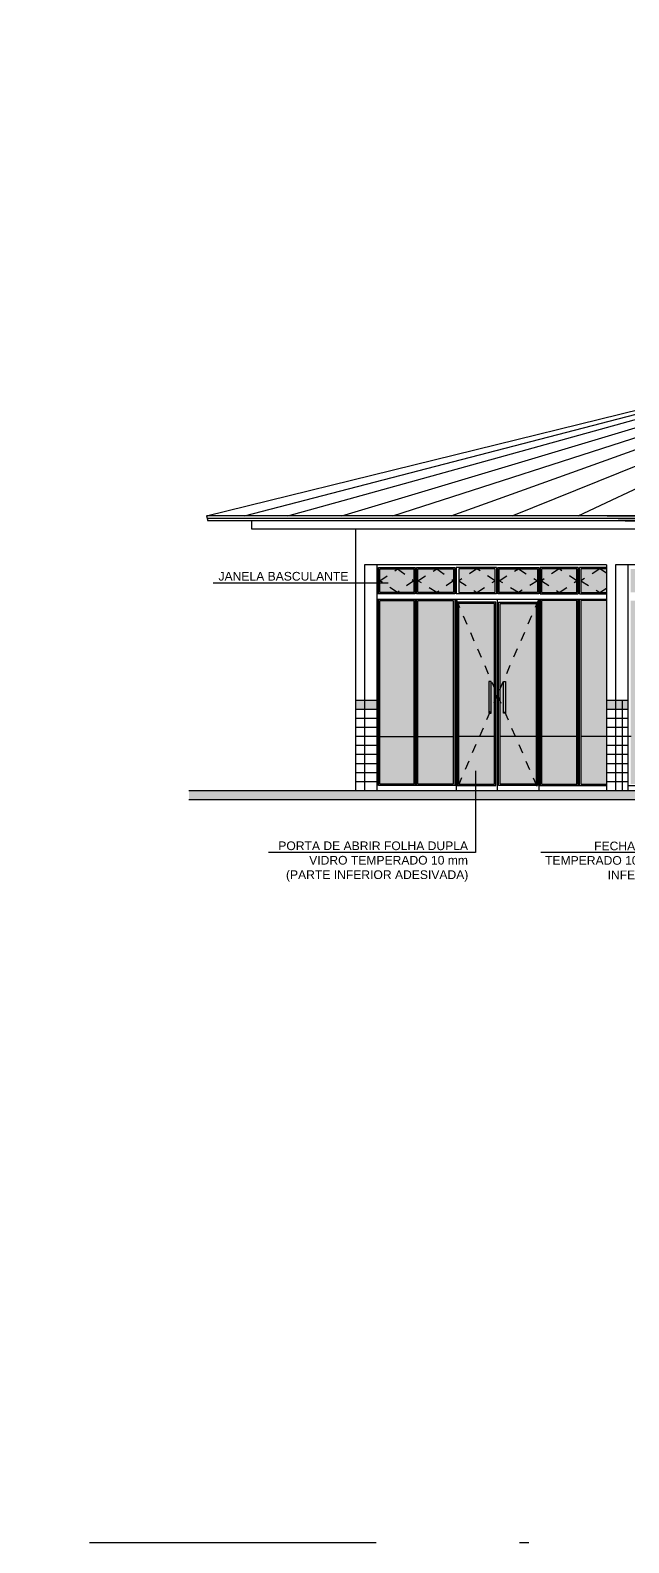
# Model space of a CAD drawing. Extents: x 299 to 462, y 54 to 131.
# Drawn here: x 329.03 to 335.65, y 53.85 to 70.59 of the extents above; entities that cross this region are included whole.
import ezdxf

# ---------------------------------------------------------------- set-up
doc = ezdxf.new("R2010")
doc.units = 0
doc.header["$LTSCALE"] = 0.005
doc.linetypes.add('DASHDOT', pattern=[25.4, 12.7, -6.35, 0, -6.35])
doc.linetypes.add('HIDDEN2', pattern=[0.1875, 0.125, -0.0625])
doc.layers.get('0').update_dxf_attribs({"linetype": 'CONTINUOUS'})
for name, color, linetype in [('01', 1, 'CONTINUOUS'), ('0_HATCH', 1, 'CONTINUOUS'), ('A-01', 1, 'CONTINUOUS'), ('A-ALV', 6, 'CONTINUOUS'), ('A-CHAO', 8, 'CONTINUOUS'), ('ARQ-ALV-VISTA2', 2, 'CONTINUOUS'), ('ARQ-CTA-1_075', 1, 'CONTINUOUS'), ('ARQ-ESQ-VISTA2', 1, 'CONTINUOUS'), ('ARQ-HTC', 9, 'CONTINUOUS'), ('ARQ-SMB-1_100', 1, 'CONTINUOUS'), ('ARQ-TXT-1_075', 2, 'CONTINUOUS')]:
    doc.layers.add(name, color=color, linetype=linetype)
doc.styles.add('ESC-50-A20', font='arial.ttf', dxfattribs={"height": 0.1})
doc.styles.add('FNDE Texto Cota 0025', font='verdana.ttf', dxfattribs={"height": 0.04})
doc.dimstyles.new('FNDE 1-0025', dxfattribs={"dimscale": 5, "dimtxt": 0.04, "dimasz": 0.0035, "dimexe": 0.15, "dimexo": 0.15, "dimgap": 0.0025, "dimtad": 1, "dimzin": 1, "dimdsep": 46, "dimtxsty": 'FNDE Texto Cota 0025', "dimblk": 'tic', "dimcen": 0.015, "dimdle": 0.15, "dimse1": 1, "dimse2": 1, "dimclrd": 251, "dimclre": 251, "dimclrt": 256, "dimaunit": 1, "dimadec": 3, "dimazin": 0, "dimtfac": 1, "dimtix": 1, "dimtmove": 2, "dimatfit": 3, "dimfxl": 0.15, "dimtvp": 1, "dimtolj": 1, "dimtzin": 0, "dimarcsym": 0})

# ---------------------------------------------------------------- blocks, each defined once
blk = doc.blocks.new('tic')
at = {"color": 251}
for p, q in [((-1, 0), (1, 0)), ((0, -1), (0, 1))]:
    blk.add_line(p, q, dxfattribs=at)
blk.add_line((-0.6, -0.6), (0.6, 0.6))

msp = doc.modelspace()

# ---------------------------------------------------------------- hatches: boundary and pattern name
at = {"layer": '0_HATCH'}
h = msp.add_hatch(color=160, dxfattribs=at)
h.paths.add_polyline_path([(332.728, 63.17), (332.801, 63.17), (332.801, 63.07), (332.728, 63.07)])
h.paths.add_polyline_path([(332.628, 63.17), (332.728, 63.17), (332.728, 63.07), (332.628, 63.07)])
h.paths.add_polyline_path([(332.867, 63.17), (332.867, 63.07), (332.801, 63.07), (332.801, 63.17)])
h = msp.add_hatch(color=160, dxfattribs=at)
h.paths.add_polyline_path([(335.508, 63.17), (335.581, 63.17), (335.581, 63.07), (335.508, 63.07)])
h.paths.add_polyline_path([(335.408, 63.17), (335.508, 63.17), (335.508, 63.07), (335.408, 63.07)])
h.paths.add_polyline_path([(335.646, 63.17), (335.646, 63.07), (335.581, 63.07), (335.581, 63.17)])
at = {"layer": 'A-ALV'}
h = msp.add_hatch(color=256, dxfattribs=at)
h.dxf.hatch_style = 1
h.set_gradient(color1=(214, 214, 214), color2=(214, 214, 214), tint=1)
h.paths.add_polyline_path([(349.677, 62.17), (344.245, 62.17), (344.179, 62.168), (344.179, 62.17), (337.052, 62.17), (337.051, 62.169), (337.04, 62.17), (330.783, 62.17), (330.783, 62.07), (349.677, 62.07)])
at = {"layer": 'ARQ-CTA-1_075', "ltscale": 0.1}
h = msp.add_hatch(color=256, dxfattribs=at)
h.dxf.hatch_style = 1
h.set_gradient(color1=(91, 91, 91), one_color=1, tint=1, name='CYLINDER')
h.paths.add_polyline_path([(334.105, 63.379), (334.13, 63.379), (334.13, 63.369), (334.105, 63.339)])
h.paths.add_polyline_path([(334.105, 63.339), (334.13, 63.369), (334.13, 63.093), (334.105, 63.122)])
h.paths.add_polyline_path([(334.105, 63.122), (334.13, 63.093), (334.13, 63.029), (334.105, 63.029)])
h = msp.add_hatch(color=256, dxfattribs=at)
h.dxf.hatch_style = 1
h.set_gradient(color1=(91, 91, 91), one_color=1, tint=1, name='CYLINDER')
h.paths.add_polyline_path([(334.265, 63.379), (334.29, 63.379), (334.29, 63.369), (334.265, 63.339)])
h.paths.add_polyline_path([(334.265, 63.339), (334.29, 63.369), (334.29, 63.093), (334.265, 63.122)])
h.paths.add_polyline_path([(334.265, 63.122), (334.29, 63.093), (334.29, 63.029), (334.265, 63.029)])
at = {"layer": 'ARQ-HTC'}
h = msp.add_hatch(color=7, dxfattribs=at)
h.set_gradient(color1=(235, 235, 255), color2=(163, 184, 184), rotation=45, name='INVCYLINDER')
h.paths.add_polyline_path([(333.319, 64.275), (333.711, 64.275), (333.711, 62.77), (333.319, 62.77)])
h.paths.add_polyline_path([(333.769, 64.241), (334.168, 64.241), (334.168, 62.77), (333.769, 62.77)])
h.paths.add_polyline_path([(334.105, 63.029), (334.13, 63.029), (334.13, 63.379), (334.105, 63.379)], flags=16)
h.paths.add_polyline_path([(334.228, 64.241), (334.627, 64.241), (334.627, 62.77), (334.228, 62.77)])
h.paths.add_polyline_path([(334.29, 63.029), (334.29, 63.379), (334.265, 63.379), (334.265, 63.029)], flags=16)
h.paths.add_polyline_path([(334.686, 64.275), (335.079, 64.275), (335.079, 62.77), (334.686, 62.77)])
h.paths.add_polyline_path([(335.124, 64.275), (335.408, 64.275), (335.408, 62.77), (335.124, 62.77)])
h.paths.add_polyline_path([(335.676, 64.275), (336.18, 64.275), (336.18, 62.77), (335.676, 62.77)])
h.paths.add_polyline_path([(336.266, 64.275), (337.305, 64.275), (337.305, 62.77), (336.266, 62.77)])
h.paths.add_polyline_path([(336.786, 64.625), (337.305, 64.625), (337.305, 64.495)])
h.paths.add_polyline_path([(337.305, 64.495), (337.305, 64.365), (336.786, 64.365)])
h.paths.add_polyline_path([(336.786, 64.625), (337.305, 64.495), (336.786, 64.365), (336.266, 64.495)])
h.paths.add_polyline_path([(336.266, 64.625), (336.786, 64.625), (336.266, 64.495)])
h.paths.add_polyline_path([(336.266, 64.495), (336.786, 64.365), (336.266, 64.365)])
h.paths.add_polyline_path([(335.928, 64.625), (336.18, 64.625), (336.18, 64.495)])
h.paths.add_polyline_path([(336.18, 64.495), (336.18, 64.365), (335.928, 64.365)])
h.paths.add_polyline_path([(335.676, 64.495), (335.928, 64.625), (336.18, 64.495), (335.928, 64.365)])
h.paths.add_polyline_path([(335.676, 64.625), (335.928, 64.625), (335.676, 64.495)])
h.paths.add_polyline_path([(335.676, 64.495), (335.928, 64.365), (335.676, 64.365)])
h.paths.add_polyline_path([(335.333, 64.625), (335.408, 64.625), (335.408, 64.578)], flags=17)
h.paths.add_polyline_path([(335.408, 64.411), (335.408, 64.365), (335.333, 64.365)], flags=17)
h.paths.add_polyline_path([(335.124, 64.495), (335.333, 64.625), (335.408, 64.578), (335.408, 64.411), (335.333, 64.365)])
h.paths.add_polyline_path([(335.124, 64.625), (335.333, 64.625), (335.124, 64.495)], flags=17)
h.paths.add_polyline_path([(335.124, 64.495), (335.333, 64.365), (335.124, 64.365)])
h.paths.add_polyline_path([(334.883, 64.625), (335.079, 64.625), (335.079, 64.495)])
h.paths.add_polyline_path([(335.079, 64.495), (335.079, 64.365), (334.883, 64.365)])
h.paths.add_polyline_path([(334.883, 64.625), (335.079, 64.495), (334.883, 64.365), (334.686, 64.495)])
h.paths.add_polyline_path([(334.686, 64.625), (334.883, 64.625), (334.686, 64.495)], flags=17)
h.paths.add_polyline_path([(334.686, 64.495), (334.883, 64.365), (334.686, 64.365)])
h.paths.add_polyline_path([(334.431, 64.625), (334.642, 64.625), (334.642, 64.495)])
h.paths.add_polyline_path([(334.642, 64.495), (334.642, 64.365), (334.431, 64.365)])
h.paths.add_polyline_path([(334.22, 64.495), (334.431, 64.625), (334.642, 64.495), (334.431, 64.365)])
h.paths.add_polyline_path([(334.22, 64.625), (334.431, 64.625), (334.22, 64.495)])
h.paths.add_polyline_path([(334.22, 64.495), (334.431, 64.365), (334.22, 64.365)])
h.paths.add_polyline_path([(333.973, 64.625), (334.175, 64.625), (334.175, 64.495)])
h.paths.add_polyline_path([(334.175, 64.495), (334.175, 64.365), (333.973, 64.365)])
h.paths.add_polyline_path([(333.973, 64.625), (334.175, 64.495), (333.973, 64.365), (333.771, 64.495)])
h.paths.add_polyline_path([(333.771, 64.625), (333.973, 64.625), (333.771, 64.495)], flags=17)
h.paths.add_polyline_path([(333.771, 64.495), (333.973, 64.365), (333.771, 64.365)])
h.paths.add_polyline_path([(333.53, 64.625), (333.711, 64.625), (333.712, 64.495)], flags=17)
h.paths.add_polyline_path([(333.319, 64.495), (333.53, 64.625), (333.712, 64.495), (333.53, 64.365)])
h.paths.add_polyline_path([(333.319, 64.625), (333.53, 64.625), (333.319, 64.495)])
h.paths.add_polyline_path([(333.712, 64.495), (333.711, 64.365), (333.53, 64.365)], flags=17)
h.paths.add_polyline_path([(333.319, 64.495), (333.53, 64.365), (333.319, 64.365)])
h.paths.add_polyline_path([(333.093, 64.625), (333.274, 64.625), (333.274, 64.495)])
h.paths.add_polyline_path([(333.274, 64.495), (333.274, 64.365), (333.093, 64.365)])
h.paths.add_polyline_path([(333.093, 64.625), (333.274, 64.495), (333.093, 64.365), (332.896, 64.495)])
h.paths.add_polyline_path([(332.896, 64.625), (333.093, 64.625), (332.896, 64.495)])
h.paths.add_polyline_path([(332.896, 64.495), (333.093, 64.365), (332.896, 64.365)])
h.paths.add_polyline_path([(333.274, 64.275), (333.274, 62.77), (332.896, 62.77), (332.896, 64.275)])
at = {"layer": 'ARQ-HTC', "ltscale": 0.1}
h = msp.add_hatch(color=256, dxfattribs=at)
h.paths.add_polyline_path([(336.266, 62.77), (337.305, 62.77), (337.305, 62.245), (336.266, 62.245)])
h.paths.add_polyline_path([(335.676, 62.77), (336.18, 62.77), (336.18, 62.245), (335.676, 62.245)])
h.paths.add_polyline_path([(335.124, 62.77), (335.408, 62.77), (335.408, 62.245), (335.124, 62.245)])
h.paths.add_polyline_path([(334.686, 62.77), (335.079, 62.77), (335.079, 62.245), (334.686, 62.245)])
h.paths.add_polyline_path([(334.228, 62.77), (334.627, 62.77), (334.627, 62.245), (334.228, 62.245)])
h.paths.add_polyline_path([(333.769, 62.77), (334.168, 62.77), (334.168, 62.245), (333.769, 62.245)])
h.paths.add_polyline_path([(333.319, 62.77), (333.711, 62.77), (333.711, 62.245), (333.319, 62.245)])
h.paths.add_polyline_path([(332.896, 62.77), (333.274, 62.77), (333.274, 62.245), (332.896, 62.245)])

# ---------------------------------------------------------------- linework, layer by layer
at = {"linetype": 'DASHDOT', "ltscale": 50}
msp.add_lwpolyline([(298.951, 131.153), (461.858, 131.153), (461.858, 53.85), (298.951, 53.85)], close=True, dxfattribs=at)
at = {"layer": '01', "color": 251}
for p, q in [((332.867, 63.17), (332.628, 63.17)), ((335.646, 63.17), (335.408, 63.17)), ((335.581, 63.17), (335.581, 62.17)), ((332.867, 63.07), (332.628, 63.07)), ((332.867, 62.97), (332.628, 62.97)), ((335.646, 63.07), (335.408, 63.07)), ((335.646, 62.97), (335.408, 62.97)), ((332.867, 62.87), (332.628, 62.87)), ((332.867, 62.77), (332.628, 62.77)), ((335.646, 62.87), (335.408, 62.87)), ((335.681, 62.77), (335.408, 62.77)), ((332.867, 62.67), (332.628, 62.67)), ((335.646, 62.67), (335.408, 62.67)), ((332.867, 62.57), (332.628, 62.57)), ((332.867, 62.47), (332.628, 62.47)), ((335.646, 62.57), (335.408, 62.57)), ((335.646, 62.47), (335.408, 62.47)), ((332.867, 62.37), (332.628, 62.37)), ((332.867, 62.27), (332.628, 62.27)), ((335.646, 62.37), (335.408, 62.37)), ((335.646, 62.27), (335.408, 62.27))]:
    msp.add_line(p, q, dxfattribs=at)
at = {"layer": 'A-01', "color": 3}
for p, q in [((330.978, 65.213), (337.817, 66.894)), ((345.045, 65.213), (330.978, 65.213)), ((330.979, 65.213), (330.992, 65.156)), ((344.847, 65.156), (330.992, 65.156)), ((335.415, 65.213), (349.482, 65.213)), ((335.613, 65.156), (349.469, 65.156)), ((332.628, 65.07), (332.628, 62.17)), ((332.728, 64.67), (332.728, 62.17)), ((335.408, 64.67), (332.728, 64.67)), ((335.408, 64.67), (335.408, 62.17)), ((335.508, 64.67), (335.508, 62.17)), ((337.35, 64.67), (335.508, 64.67)), ((349.677, 62.17), (330.783, 62.17))]:
    msp.add_line(p, q, dxfattribs=at)
at = {"layer": 'A-01', "color": 9}
for p, q in [((331.397, 65.213), (337.873, 66.894)), ((331.877, 65.213), (337.958, 66.894)), ((332.476, 65.213), (338.087, 66.894)), ((333.042, 65.213), (338.256, 66.894)), ((333.688, 65.213), (338.374, 66.894)), ((334.363, 65.213), (338.523, 66.894)), ((335.092, 65.213), (338.68, 66.894))]:
    msp.add_line(p, q, dxfattribs=at)
at = {"layer": 'A-01'}
for p, q in [((344.923, 65.184), (330.985, 65.184)), ((331.477, 65.156), (331.477, 65.07)), ((335.537, 65.184), (349.475, 65.184)), ((331.477, 65.07), (348.983, 65.07))]:
    msp.add_line(p, q, dxfattribs=at)
at = {"layer": 'A-CHAO', "color": 6}
msp.add_line((349.677, 62.07), (330.783, 62.07), dxfattribs=at)
at = {"layer": 'ARQ-ALV-VISTA2'}
for p, q in [((332.867, 62.17), (332.867, 64.67)), ((333.289, 64.35), (333.289, 64.64)), ((333.304, 64.35), (333.304, 64.64)), ((333.727, 64.64), (333.727, 64.35)), ((333.741, 64.64), (333.741, 64.35)), ((334.19, 64.64), (333.741, 64.64)), ((334.19, 64.64), (334.19, 64.35)), ((334.205, 64.64), (334.205, 64.35)), ((334.657, 64.64), (334.657, 64.35)), ((334.671, 64.64), (334.671, 64.35)), ((335.094, 64.35), (335.094, 64.64)), ((335.408, 64.64), (335.109, 64.64)), ((335.109, 64.35), (335.109, 64.64)), ((335.646, 62.17), (335.646, 64.67)), ((333.289, 64.35), (332.867, 64.35)), ((332.867, 64.29), (335.408, 64.29)), ((333.289, 62.23), (333.289, 64.29)), ((333.727, 64.35), (333.304, 64.35)), ((333.304, 62.23), (333.304, 64.29)), ((333.727, 64.29), (333.727, 62.23)), ((334.19, 64.35), (333.741, 64.35)), ((333.741, 64.29), (333.741, 62.17)), ((334.198, 64.29), (334.198, 62.17)), ((334.198, 64.29), (334.198, 62.174)), ((334.657, 64.35), (334.205, 64.35)), ((334.657, 64.29), (334.657, 62.17)), ((334.671, 64.35), (335.094, 64.35)), ((334.671, 64.29), (334.671, 62.23)), ((335.094, 62.23), (335.094, 64.29)), ((335.109, 64.35), (335.408, 64.35)), ((335.109, 62.23), (335.109, 64.29)), ((333.754, 64.256), (333.754, 62.23)), ((333.727, 62.17), (333.727, 62.17)), ((334.657, 62.23), (335.408, 62.23))]:
    msp.add_line(p, q, dxfattribs=at)
for points in [[(332.881, 64.35), (332.881, 64.64), (333.289, 64.64)], [(333.304, 64.64), (333.727, 64.64)], [(334.205, 64.64), (334.657, 64.64)], [(335.094, 64.64), (334.671, 64.64)], [(333.741, 62.23), (332.881, 62.23), (332.881, 64.29)], [(335.646, 62.23), (337.32, 62.23), (337.32, 64.29)], [(333.756, 62.23), (333.754, 62.23)]]:
    msp.add_lwpolyline(points, dxfattribs=at)
for points in [[(333.754, 62.23), (334.183, 62.23), (334.183, 64.256), (333.754, 64.256)], [(334.642, 62.23), (334.213, 62.23), (334.213, 64.256), (334.642, 64.256)]]:
    msp.add_lwpolyline(points, close=True, dxfattribs=at)
at = {"layer": 'ARQ-CTA-1_075', "ltscale": 0.1}
for points in [[(333.769, 62.245), (334.168, 62.245), (334.168, 64.241), (333.769, 64.241)], [(334.627, 62.245), (334.228, 62.245), (334.228, 64.241), (334.627, 64.241)]]:
    msp.add_lwpolyline(points, close=True, dxfattribs=at)
for points in [[(334.13, 63.029), (334.13, 63.379), (334.105, 63.379), (334.105, 63.029), (334.13, 63.029)], [(334.265, 63.029), (334.265, 63.379), (334.29, 63.379), (334.29, 63.029), (334.265, 63.029)]]:
    msp.add_lwpolyline(points, dxfattribs=at)
at = {"layer": 'ARQ-ESQ-VISTA2', "linetype": 'HIDDEN2', "ltscale": 0.05}
for points in [[(332.896, 64.495), (333.093, 64.625), (333.274, 64.495), (333.093, 64.365), (332.896, 64.495)], [(333.319, 64.495), (333.53, 64.625), (333.712, 64.495), (333.53, 64.365), (333.319, 64.495)], [(334.175, 64.495), (333.973, 64.625), (333.771, 64.495), (333.973, 64.365), (334.175, 64.495)], [(334.22, 64.495), (334.431, 64.625), (334.642, 64.495), (334.431, 64.365), (334.22, 64.495)], [(335.079, 64.495), (334.883, 64.625), (334.686, 64.495), (334.883, 64.365), (335.079, 64.495)], [(335.408, 64.578), (335.333, 64.625), (335.124, 64.495), (335.333, 64.365), (335.408, 64.411)], [(333.741, 64.29), (334.198, 63.232), (333.741, 62.17)], [(334.657, 64.29), (334.198, 63.232), (334.657, 62.17)]]:
    msp.add_lwpolyline(points, dxfattribs=at)
at = {"layer": 'ARQ-SMB-1_100', "ltscale": 0.1}
for p, q in [((335.408, 64.625), (335.124, 64.625)), ((335.124, 64.625), (335.124, 64.365)), ((335.124, 64.365), (335.408, 64.365)), ((335.408, 64.275), (335.124, 64.275)), ((335.124, 64.275), (335.124, 62.245)), ((332.896, 62.77), (333.274, 62.77)), ((333.319, 62.77), (333.711, 62.77)), ((334.168, 62.77), (333.769, 62.77)), ((334.627, 62.77), (334.228, 62.77)), ((335.079, 62.77), (334.686, 62.77)), ((335.408, 62.77), (335.124, 62.77)), ((335.124, 62.245), (335.408, 62.245))]:
    msp.add_line(p, q, dxfattribs=at)
for points in [[(332.896, 64.625), (333.274, 64.625), (333.274, 64.365), (332.896, 64.365)], [(333.319, 64.625), (333.712, 64.625), (333.712, 64.365), (333.319, 64.365)], [(334.175, 64.625), (333.771, 64.625), (333.771, 64.365), (334.175, 64.365)], [(334.22, 64.625), (334.642, 64.625), (334.642, 64.365), (334.22, 64.365)], [(335.079, 64.625), (334.686, 64.625), (334.686, 64.365), (335.079, 64.365)], [(332.896, 64.275), (333.274, 64.275), (333.274, 62.245), (332.896, 62.245)], [(333.319, 64.275), (333.711, 64.275), (333.711, 62.245), (333.319, 62.245)], [(335.079, 64.275), (334.686, 64.275), (334.686, 62.245), (335.079, 62.245)]]:
    msp.add_lwpolyline(points, close=True, dxfattribs=at)

# ---------------------------------------------------------------- texts
at = {"layer": 'ARQ-TXT-1_075', "char_height": 0.096, "width": 2.16242, "attachment_point": 1, "style": 'ESC-50-A20'}
for s, insert in [('\\A1;\\pi0.7348;JANELA BASCULANTE', (330.376, 64.592)), ('\\A1;\\pi0.071051;PORTA DE ABRIR FOLHA DUPLA  \\P\\pi0.41308;VIDRO TEMPERADO 10 mm \\P\\pi0.15598;(PARTE INFERIOR ADESIVADA)', (331.702, 61.61)), ('\\A1;\\pi0.54025;FECHAMENTO EM VIDRO \\P\\pi-0.0030767;TEMPERADO 10 mm FIXO (PARTE \\P\\pi0.68942;INFERIOR ADESIVADA) ', (334.73, 61.608))]:
    msp.add_mtext(s, dxfattribs=dict(at, insert=insert))

# ---------------------------------------------------------------- leaders
at = {"layer": 'ARQ-SMB-1_100'}
for points in [[(332.989, 64.468), (332.541, 64.468), (331.051, 64.468)], [(337.002, 63.194), (337.002, 61.488), (334.68, 61.488)], [(333.958, 62.391), (333.958, 61.488), (331.665, 61.488)]]:
    msp.add_leader(points, dimstyle='FNDE 1-0025', override={"dimtad": 0, "dimfxl": 0.025, "dimarcsym": 1}, dxfattribs=at)

doc.saveas('drawing.dxf')
